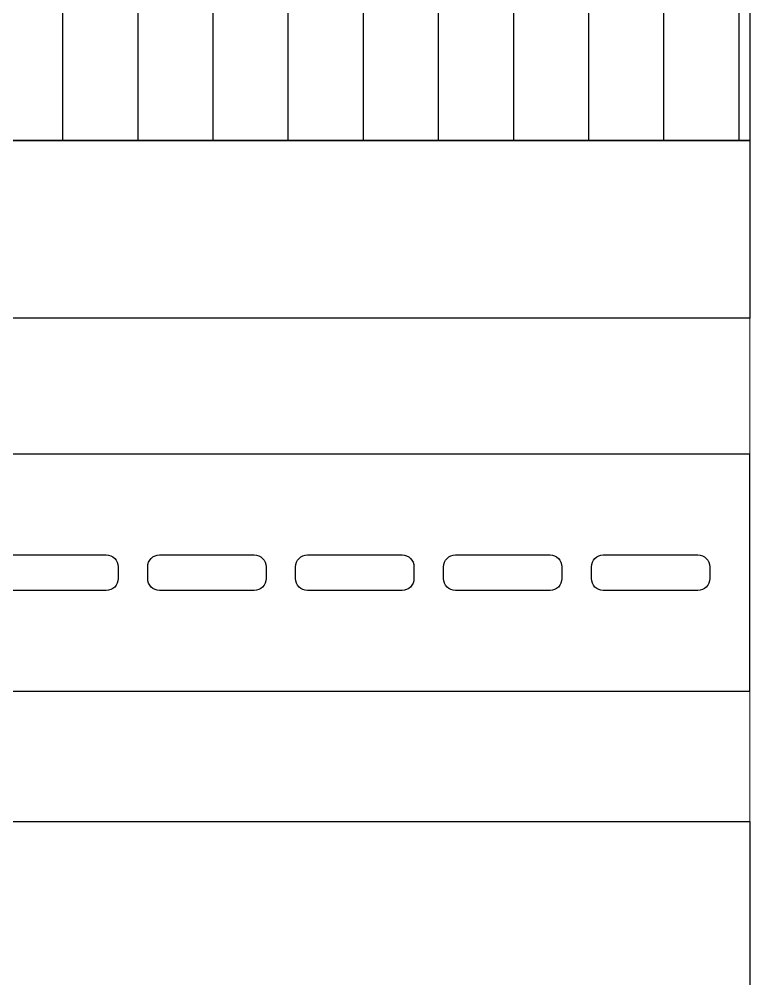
# Model space of a CAD drawing. Header units: millimetres. Extents: x -174 to 283928, y 1291 to 21053.
# Drawn here: x 10038.4 to 10161.9, y 20267.6 to 20429.7 of the extents above; entities that cross this region are included whole.
import ezdxf

# ---------------------------------------------------------------- set-up
doc = ezdxf.new("R2010")
doc.units = ezdxf.units.MM

# ---------------------------------------------------------------- blocks, each defined once
blk = doc.blocks.new('*U204')
at = {"ltscale": 2}
blk.add_lwpolyline([(0, 20), (0, -20), (840, -20), (840, 20), (0, 20)], dxfattribs=at)
for points in [[(715.23, 3), (731.23, 3, -0.414214), (733.23, 1), (733.23, -1, -0.414214), (731.23, -3), (715.23, -3, -0.414214), (713.23, -1), (713.23, 1, -0.414214)], [(740.23, 3), (756.23, 3, -0.414214), (758.23, 1), (758.23, -1, -0.414214), (756.23, -3), (740.23, -3, -0.414214), (738.23, -1), (738.23, 1, -0.414214)], [(765.23, 3), (781.23, 3, -0.414214), (783.23, 1), (783.23, -1, -0.414214), (781.23, -3), (765.23, -3, -0.414214), (763.23, -1), (763.23, 1, -0.414214)], [(790.23, 3), (806.23, 3, -0.414214), (808.23, 1), (808.23, -1, -0.414214), (806.23, -3), (790.23, -3, -0.414214), (788.23, -1), (788.23, 1, -0.414214)], [(815.23, 3), (831.23, 3, -0.414214), (833.23, 1), (833.23, -1, -0.414214), (831.23, -3), (815.23, -3, -0.414214), (813.23, -1), (813.23, 1, -0.414214)]]:
    blk.add_lwpolyline(points, format="xyb", close=True, dxfattribs=at)
blk = doc.blocks.new('*U198')
at = {"color": 0, "linetype": 'Continuous', "lineweight": 0}
blk.add_line((950, 50), (950, 2150), dxfattribs=at)
blk = doc.blocks.new('*U197')
blk.add_wipeout([(0, 30), (840, 30), (840, -30), (0, -30)])
at = {"true_color": 0x2776bb}
h = blk.add_hatch(dxfattribs=at)
h.set_pattern_fill('ANSI35', color=152, scale=4, angle=45)
h.set_pattern_definition([(90, (-6146.77, 1406.27), (-25.4, 0), []), (90, (-6134.07, 1418.97), (-25.4, 0), [31.75, -6.35, 0, -6.35])])
h.paths.add_polyline_path([(840, -30), (840, 30), (0, 30), (0, -30)])
blk.add_lwpolyline([(0, 30), (840, 30), (840, -30), (0, -30), (0, 30)])

msp = doc.modelspace()

# ---------------------------------------------------------------- linework, layer by layer
at = {"layer": 'Defpoints', "color": 6}
for points in [[(10161.853, 20379.172), (9321.853, 20379.172), (9321.853, 20409.172), (10161.853, 20409.172)], [(10161.853, 20264.172), (9321.826, 20264.172), (9321.826, 20294.172), (10161.853, 20294.172)]]:
    msp.add_lwpolyline(points, close=True, dxfattribs=at)

# ---------------------------------------------------------------- block references
msp.add_blockref('*U198', (9211.853, 18769.172))
at = {"color": 1}
msp.add_blockref('*U204', (9321.853, 20336.172), dxfattribs=at)

# ---------------------------------------------------------------- next in the draw order: block references
msp.add_blockref('*U197', (9321.853, 20439.172))

doc.saveas('drawing.dxf')
